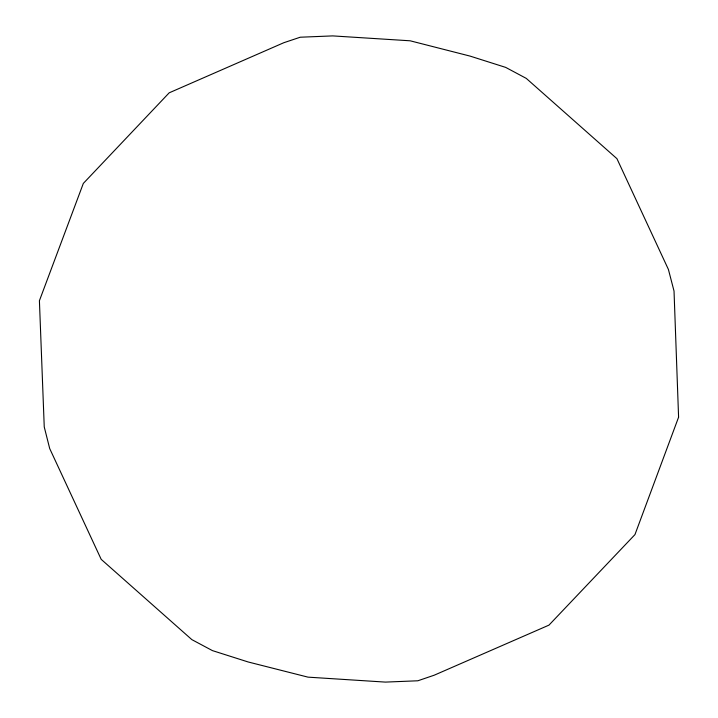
<?xml version="1.0" encoding="UTF-8"?>
<svg xmlns="http://www.w3.org/2000/svg" width="718" height="718" viewBox="0 0 718 718"><rect width="100%" height="100%" fill="white"/><g stroke="black" fill="none" stroke-linecap="round" stroke-linejoin="round"><path stroke-width="1.08" d="M678.591 417.194L634.954 534.596L548.974 625.127L434.202 675.207L417.849 680.781L385.422 682.1L308.004 677.146L248.177 661.978L212.42 650.607L191.841 639.621L101.193 559.349L49.695 448.544L44.247 426.941L39.409 300.725L83.324 183.422L169.179 92.828L283.798 42.721L300.25 37.219L332.703 35.9L410.166 40.8L470.048 56.094L505.687 67.393L526.267 78.388L616.933 158.669L668.413 269.456L674.031 291.077L678.591 417.194"/></g></svg>
